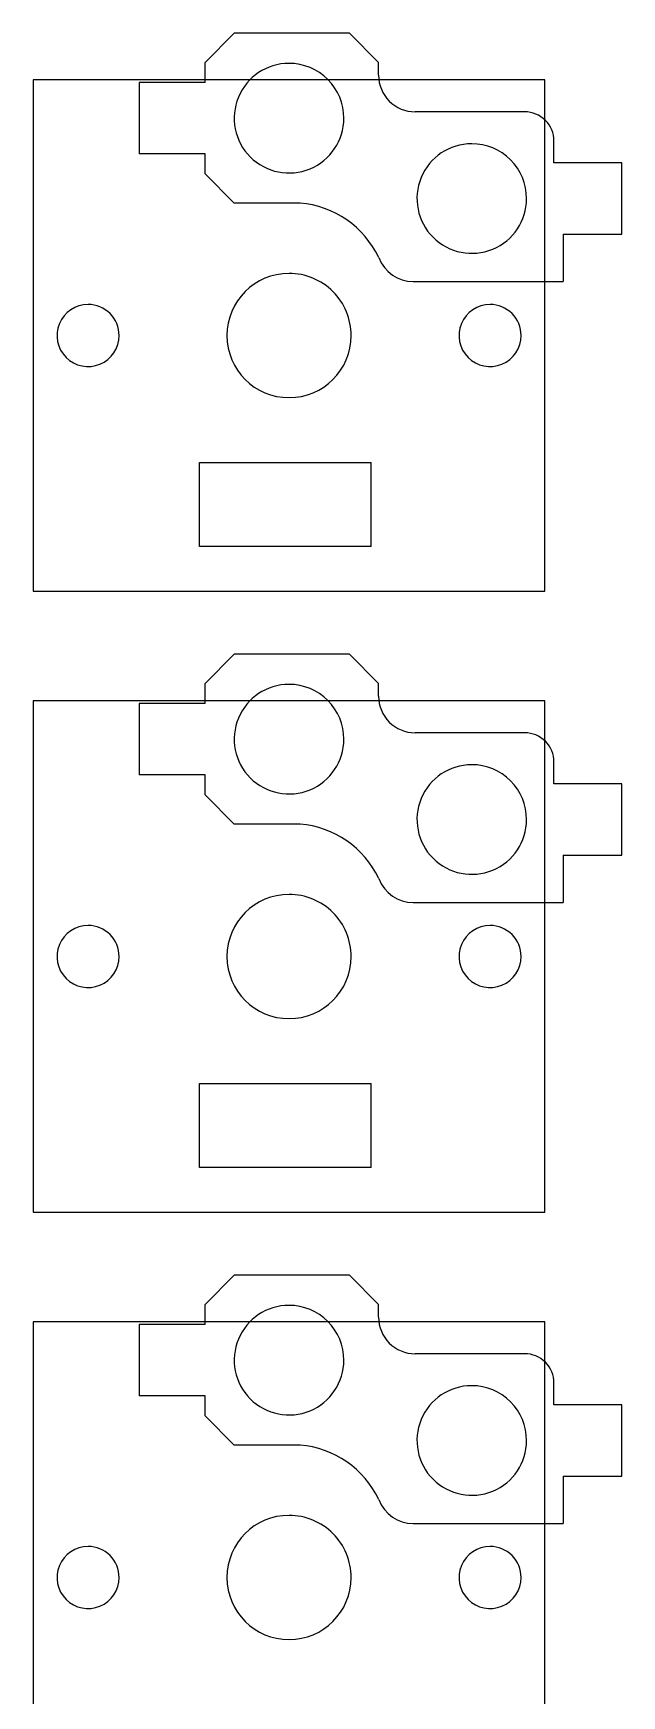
# Model space of a CAD drawing. Header units: millimetres. Extents: x 0 to 277, y 107 to 297.
# Drawn here: x 33.79 to 49.89, y 200.58 to 246.09 of the extents above; entities that cross this region are included whole.
import ezdxf

# ---------------------------------------------------------------- set-up
doc = ezdxf.new("R2010")
doc.units = ezdxf.units.MM
doc.layers.add('Layer_1', color=7, linetype='CONTINUOUS')

msp = doc.modelspace()

# ---------------------------------------------------------------- linework, layer by layer
at = {"layer": 'Layer_1', "color": 7}
for points in [[(39.2894, 246.0906), (38.4894, 245.2906)], [(42.4394, 246.0906), (39.2894, 246.0906)], [(42.4394, 246.0906), (43.2394, 245.2906)], [(38.4894, 244.7406), (38.4894, 245.2906)], [(43.2394, 244.9406), (43.2394, 245.2906)], [(36.6854, 244.7406), (36.6854, 242.7906)], [(38.4894, 244.7406), (36.6854, 244.7406)], [(47.2394, 243.9406), (44.2394, 243.9406)], [(48.0394, 242.5406), (48.0394, 243.1406)], [(38.4894, 242.7906), (36.6854, 242.7906)], [(38.4894, 242.2406), (38.4894, 242.7906)], [(38.4894, 242.2406), (39.2894, 241.4406)], [(49.8934, 242.5406), (48.0394, 242.5406)], [(49.8934, 240.5906), (49.8934, 242.5406)], [(41.0894, 241.4406), (39.2894, 241.4406)], [(48.2934, 240.5906), (48.2934, 239.9906)], [(48.2934, 240.5906), (49.8934, 240.5906)], [(48.2934, 239.9906), (48.2934, 239.2906)], [(44.1894, 239.2906), (48.2934, 239.2906)], [(38.3394, 234.3406), (43.0394, 234.3406)], [(38.3394, 232.0406), (38.3394, 234.3406)], [(43.0394, 232.0406), (43.0394, 234.3406)], [(43.0394, 232.0406), (38.3394, 232.0406)], [(39.2894, 229.0906), (38.4894, 228.2906)], [(42.4394, 229.0906), (39.2894, 229.0906)], [(42.4394, 229.0906), (43.2394, 228.2906)], [(38.4894, 227.7406), (38.4894, 228.2906)], [(43.2394, 227.9406), (43.2394, 228.2906)], [(36.6854, 227.7406), (36.6854, 225.7906)], [(38.4894, 227.7406), (36.6854, 227.7406)], [(47.2394, 226.9406), (44.2394, 226.9406)], [(38.4894, 225.7906), (36.6854, 225.7906)], [(38.4894, 225.2406), (38.4894, 225.7906)], [(48.0394, 225.5406), (48.0394, 226.1406)], [(49.8934, 225.5406), (48.0394, 225.5406)], [(49.8934, 223.5906), (49.8934, 225.5406)], [(38.4894, 225.2406), (39.2894, 224.4406)], [(41.0894, 224.4406), (39.2894, 224.4406)], [(48.2934, 223.5906), (48.2934, 222.9906)], [(48.2934, 223.5906), (49.8934, 223.5906)], [(48.2934, 222.9906), (48.2934, 222.2906)], [(44.1894, 222.2906), (48.2934, 222.2906)], [(38.3394, 217.3406), (43.0394, 217.3406)], [(38.3394, 215.0406), (38.3394, 217.3406)], [(43.0394, 215.0406), (43.0394, 217.3406)], [(43.0394, 215.0406), (38.3394, 215.0406)], [(39.2894, 212.0906), (38.4894, 211.2906)], [(42.4394, 212.0906), (39.2894, 212.0906)], [(42.4394, 212.0906), (43.2394, 211.2906)], [(38.4894, 210.7406), (38.4894, 211.2906)], [(43.2394, 210.9406), (43.2394, 211.2906)], [(36.6854, 210.7406), (36.6854, 208.7906)], [(38.4894, 210.7406), (36.6854, 210.7406)], [(47.2394, 209.9406), (44.2394, 209.9406)], [(48.0394, 208.5406), (48.0394, 209.1406)], [(38.4894, 208.7906), (36.6854, 208.7906)], [(38.4894, 208.2406), (38.4894, 208.7906)], [(49.8934, 208.5406), (48.0394, 208.5406)], [(49.8934, 206.5906), (49.8934, 208.5406)], [(38.4894, 208.2406), (39.2894, 207.4406)], [(41.0894, 207.4406), (39.2894, 207.4406)], [(48.2934, 206.5906), (48.2934, 205.9906)], [(48.2934, 206.5906), (49.8934, 206.5906)], [(48.2934, 205.9906), (48.2934, 205.2906)], [(44.1894, 205.2906), (48.2934, 205.2906)]]:
    msp.add_lwpolyline(points, dxfattribs=at)
for points in [[(40.789401, 245.265599)], [(40.789401, 245.265599)], [(40.789401, 245.265599)], [(33.7894, 230.8156), (47.7894, 230.8156), (47.7894, 244.8156), (33.7894, 244.8156)], [(45.789401, 243.065602)], [(45.789401, 243.065602)], [(45.789401, 243.065602)], [(40.789401, 239.515602)], [(40.789401, 239.515602)], [(40.789401, 239.515602)], [(35.289401, 238.665602)], [(35.289401, 238.665602)], [(35.289401, 238.665602)], [(46.289401, 238.665602)], [(46.289401, 238.665602)], [(46.289401, 238.665602)], [(40.789401, 228.265599)], [(40.789401, 228.265599)], [(40.789401, 228.265599)], [(33.7894, 213.8156), (47.7894, 213.8156), (47.7894, 227.8156), (33.7894, 227.8156)], [(45.789401, 226.065602)], [(45.789401, 226.065602)], [(45.789401, 226.065602)], [(40.789401, 222.515602)], [(40.789401, 222.515602)], [(40.789401, 222.515602)], [(35.289401, 221.665602)], [(35.289401, 221.665602)], [(35.289401, 221.665602)], [(46.289401, 221.665602)], [(46.289401, 221.665602)], [(46.289401, 221.665602)], [(40.789401, 211.265599)], [(40.789401, 211.265599)], [(40.789401, 211.265599)], [(33.7894, 196.8156), (47.7894, 196.8156), (47.7894, 210.8156), (33.7894, 210.8156)], [(45.789401, 209.065602)], [(45.789401, 209.065602)], [(45.789401, 209.065602)], [(40.789401, 205.5156)], [(40.789401, 205.5156)], [(40.789401, 205.5156)], [(35.289401, 204.6656)], [(35.289401, 204.6656)], [(35.289401, 204.6656)], [(46.289401, 204.6656)], [(46.289401, 204.6656)], [(46.289401, 204.6656)]]:
    msp.add_lwpolyline(points, close=True, dxfattribs=at)
for points in [[(40.789401, 245.265599), (40.182708, 245.265599), (39.635753, 244.900136), (39.403582, 244.339624)], [(40.789401, 245.265599), (40.182708, 245.265599), (39.635753, 244.900136), (39.403582, 244.339624)], [(40.789401, 245.265599), (40.182708, 245.265599), (39.635753, 244.900136), (39.403582, 244.339624)], [(41.850061, 244.826259), (41.568757, 245.107564), (41.187226, 245.265599), (40.789401, 245.265599)], [(41.850061, 244.826259), (41.568757, 245.107564), (41.187226, 245.265599), (40.789401, 245.265599)], [(41.850061, 244.826259), (41.568757, 245.107564), (41.187226, 245.265599), (40.789401, 245.265599)], [(43.2394, 244.9406), (43.2394, 244.675384), (43.344757, 244.42103), (43.532293, 244.233493)], [(42.289401, 243.765599), (42.289401, 244.163424), (42.131366, 244.544955), (41.850061, 244.826259)], [(42.289401, 243.765599), (42.289401, 244.163424), (42.131366, 244.544955), (41.850061, 244.826259)], [(42.289401, 243.765599), (42.289401, 244.163424), (42.131366, 244.544955), (41.850061, 244.826259)], [(39.403582, 244.339624), (39.17141, 243.779113), (39.299744, 243.133936), (39.728741, 242.704939)], [(39.403582, 244.339624), (39.17141, 243.779113), (39.299744, 243.133936), (39.728741, 242.704939)], [(39.403582, 244.339624), (39.17141, 243.779113), (39.299744, 243.133936), (39.728741, 242.704939)], [(43.532293, 244.233493), (43.71983, 244.045957), (43.974184, 243.9406), (44.2394, 243.9406)], [(41.363426, 242.37978), (41.923938, 242.611951), (42.289401, 243.158906), (42.289401, 243.765599)], [(41.363426, 242.37978), (41.923938, 242.611951), (42.289401, 243.158906), (42.289401, 243.765599)], [(41.363426, 242.37978), (41.923938, 242.611951), (42.289401, 243.158906), (42.289401, 243.765599)], [(47.805085, 243.706285), (47.655056, 243.856315), (47.451573, 243.9406), (47.2394, 243.9406)], [(48.0394, 243.1406), (48.0394, 243.352773), (47.955115, 243.556256), (47.805085, 243.706285)], [(45.789401, 243.065602), (45.182708, 243.065602), (44.635753, 242.700139), (44.403582, 242.139627)], [(45.789401, 243.065602), (45.182708, 243.065602), (44.635753, 242.700139), (44.403582, 242.139627)], [(45.789401, 243.065602), (45.182708, 243.065602), (44.635753, 242.700139), (44.403582, 242.139627)], [(46.850061, 242.626262), (46.568757, 242.907567), (46.187226, 243.065602), (45.789401, 243.065602)], [(46.850061, 242.626262), (46.568757, 242.907567), (46.187226, 243.065602), (45.789401, 243.065602)], [(46.850061, 242.626262), (46.568757, 242.907567), (46.187226, 243.065602), (45.789401, 243.065602)], [(39.728741, 242.704939), (40.157738, 242.275942), (40.802915, 242.147608), (41.363426, 242.37978)], [(39.728741, 242.704939), (40.157738, 242.275942), (40.802915, 242.147608), (41.363426, 242.37978)], [(39.728741, 242.704939), (40.157738, 242.275942), (40.802915, 242.147608), (41.363426, 242.37978)], [(47.289401, 241.565602), (47.289401, 241.963427), (47.131366, 242.344958), (46.850061, 242.626262)], [(47.289401, 241.565602), (47.289401, 241.963427), (47.131366, 242.344958), (46.850061, 242.626262)], [(47.289401, 241.565602), (47.289401, 241.963427), (47.131366, 242.344958), (46.850061, 242.626262)], [(44.403582, 242.139627), (44.17141, 241.579116), (44.299744, 240.933939), (44.728741, 240.504942)], [(44.403582, 242.139627), (44.17141, 241.579116), (44.299744, 240.933939), (44.728741, 240.504942)], [(44.403582, 242.139627), (44.17141, 241.579116), (44.299744, 240.933939), (44.728741, 240.504942)], [(43.2448, 239.9486), (42.843773, 240.794688), (42.02251, 241.363179), (41.0894, 241.4406)], [(46.363426, 240.179783), (46.923938, 240.411954), (47.289401, 240.958909), (47.289401, 241.565602)], [(46.363426, 240.179783), (46.923938, 240.411954), (47.289401, 240.958909), (47.289401, 241.565602)], [(46.363426, 240.179783), (46.923938, 240.411954), (47.289401, 240.958909), (47.289401, 241.565602)], [(44.728741, 240.504942), (45.157738, 240.075945), (45.802915, 239.947611), (46.363426, 240.179783)], [(44.728741, 240.504942), (45.157738, 240.075945), (45.802915, 239.947611), (46.363426, 240.179783)], [(44.728741, 240.504942), (45.157738, 240.075945), (45.802915, 239.947611), (46.363426, 240.179783)], [(43.2497, 239.9486), (43.393479, 239.553544), (43.768994, 239.2906), (44.1894, 239.2906)], [(40.789401, 239.515602), (39.850517, 239.515602), (39.089401, 238.754486), (39.089401, 237.815602)], [(40.789401, 239.515602), (39.850517, 239.515602), (39.089401, 238.754486), (39.089401, 237.815602)], [(40.789401, 239.515602), (39.850517, 239.515602), (39.089401, 238.754486), (39.089401, 237.815602)], [(41.991483, 239.017684), (41.672671, 239.336495), (41.240269, 239.515602), (40.789401, 239.515602)], [(41.991483, 239.017684), (41.672671, 239.336495), (41.240269, 239.515602), (40.789401, 239.515602)], [(41.991483, 239.017684), (41.672671, 239.336495), (41.240269, 239.515602), (40.789401, 239.515602)], [(42.489401, 237.815602), (42.489401, 238.26647), (42.310294, 238.698872), (41.991483, 239.017684)], [(42.489401, 237.815602), (42.489401, 238.26647), (42.310294, 238.698872), (41.991483, 239.017684)], [(42.489401, 237.815602), (42.489401, 238.26647), (42.310294, 238.698872), (41.991483, 239.017684)], [(35.289401, 238.665602), (34.945608, 238.665602), (34.635667, 238.458506), (34.504103, 238.140883)], [(35.289401, 238.665602), (34.945608, 238.665602), (34.635667, 238.458506), (34.504103, 238.140883)], [(35.289401, 238.665602), (34.945608, 238.665602), (34.635667, 238.458506), (34.504103, 238.140883)], [(35.890442, 238.416643), (35.731036, 238.576049), (35.514835, 238.665602), (35.289401, 238.665602)], [(35.890442, 238.416643), (35.731036, 238.576049), (35.514835, 238.665602), (35.289401, 238.665602)], [(35.890442, 238.416643), (35.731036, 238.576049), (35.514835, 238.665602), (35.289401, 238.665602)], [(46.289401, 238.665602), (45.945608, 238.665602), (45.635667, 238.458506), (45.504103, 238.140883)], [(46.289401, 238.665602), (45.945608, 238.665602), (45.635667, 238.458506), (45.504103, 238.140883)], [(46.289401, 238.665602), (45.945608, 238.665602), (45.635667, 238.458506), (45.504103, 238.140883)], [(46.890442, 238.416643), (46.731036, 238.576049), (46.514835, 238.665602), (46.289401, 238.665602)], [(46.890442, 238.416643), (46.731036, 238.576049), (46.514835, 238.665602), (46.289401, 238.665602)], [(46.890442, 238.416643), (46.731036, 238.576049), (46.514835, 238.665602), (46.289401, 238.665602)], [(34.504103, 238.140883), (34.37254, 237.82326), (34.445262, 237.45766), (34.68836, 237.214561)], [(34.504103, 238.140883), (34.37254, 237.82326), (34.445262, 237.45766), (34.68836, 237.214561)], [(34.504103, 238.140883), (34.37254, 237.82326), (34.445262, 237.45766), (34.68836, 237.214561)], [(36.139401, 237.815602), (36.139401, 238.041036), (36.049848, 238.257237), (35.890442, 238.416643)], [(36.139401, 237.815602), (36.139401, 238.041036), (36.049848, 238.257237), (35.890442, 238.416643)], [(36.139401, 237.815602), (36.139401, 238.041036), (36.049848, 238.257237), (35.890442, 238.416643)], [(45.504103, 238.140883), (45.37254, 237.82326), (45.445262, 237.45766), (45.68836, 237.214561)], [(45.504103, 238.140883), (45.37254, 237.82326), (45.445262, 237.45766), (45.68836, 237.214561)], [(45.504103, 238.140883), (45.37254, 237.82326), (45.445262, 237.45766), (45.68836, 237.214561)], [(47.139401, 237.815602), (47.139401, 238.041036), (47.049848, 238.257237), (46.890442, 238.416643)], [(47.139401, 237.815602), (47.139401, 238.041036), (47.049848, 238.257237), (46.890442, 238.416643)], [(47.139401, 237.815602), (47.139401, 238.041036), (47.049848, 238.257237), (46.890442, 238.416643)], [(35.614682, 237.030304), (35.932305, 237.161868), (36.139401, 237.471809), (36.139401, 237.815602)], [(35.614682, 237.030304), (35.932305, 237.161868), (36.139401, 237.471809), (36.139401, 237.815602)], [(35.614682, 237.030304), (35.932305, 237.161868), (36.139401, 237.471809), (36.139401, 237.815602)], [(39.089401, 237.815602), (39.089401, 236.876718), (39.850517, 236.115602), (40.789401, 236.115602)], [(39.089401, 237.815602), (39.089401, 236.876718), (39.850517, 236.115602), (40.789401, 236.115602)], [(39.089401, 237.815602), (39.089401, 236.876718), (39.850517, 236.115602), (40.789401, 236.115602)], [(40.789401, 236.115602), (41.728285, 236.115602), (42.489401, 236.876718), (42.489401, 237.815602)], [(40.789401, 236.115602), (41.728285, 236.115602), (42.489401, 236.876718), (42.489401, 237.815602)], [(40.789401, 236.115602), (41.728285, 236.115602), (42.489401, 236.876718), (42.489401, 237.815602)], [(46.614682, 237.030304), (46.932305, 237.161868), (47.139401, 237.471809), (47.139401, 237.815602)], [(46.614682, 237.030304), (46.932305, 237.161868), (47.139401, 237.471809), (47.139401, 237.815602)], [(46.614682, 237.030304), (46.932305, 237.161868), (47.139401, 237.471809), (47.139401, 237.815602)], [(34.68836, 237.214561), (34.931459, 236.971463), (35.297059, 236.898741), (35.614682, 237.030304)], [(34.68836, 237.214561), (34.931459, 236.971463), (35.297059, 236.898741), (35.614682, 237.030304)], [(34.68836, 237.214561), (34.931459, 236.971463), (35.297059, 236.898741), (35.614682, 237.030304)], [(45.68836, 237.214561), (45.931459, 236.971463), (46.297059, 236.898741), (46.614682, 237.030304)], [(45.68836, 237.214561), (45.931459, 236.971463), (46.297059, 236.898741), (46.614682, 237.030304)], [(45.68836, 237.214561), (45.931459, 236.971463), (46.297059, 236.898741), (46.614682, 237.030304)], [(40.789401, 228.265599), (40.182708, 228.265599), (39.635753, 227.900136), (39.403582, 227.339624)], [(40.789401, 228.265599), (40.182708, 228.265599), (39.635753, 227.900136), (39.403582, 227.339624)], [(40.789401, 228.265599), (40.182708, 228.265599), (39.635753, 227.900136), (39.403582, 227.339624)], [(41.850061, 227.826259), (41.568757, 228.107564), (41.187226, 228.265599), (40.789401, 228.265599)], [(41.850061, 227.826259), (41.568757, 228.107564), (41.187226, 228.265599), (40.789401, 228.265599)], [(41.850061, 227.826259), (41.568757, 228.107564), (41.187226, 228.265599), (40.789401, 228.265599)], [(42.289401, 226.765599), (42.289401, 227.163424), (42.131366, 227.544955), (41.850061, 227.826259)], [(42.289401, 226.765599), (42.289401, 227.163424), (42.131366, 227.544955), (41.850061, 227.826259)], [(42.289401, 226.765599), (42.289401, 227.163424), (42.131366, 227.544955), (41.850061, 227.826259)], [(43.2394, 227.9406), (43.2394, 227.675384), (43.344757, 227.42103), (43.532293, 227.233493)], [(39.403582, 227.339624), (39.17141, 226.779113), (39.299744, 226.133936), (39.728741, 225.704939)], [(39.403582, 227.339624), (39.17141, 226.779113), (39.299744, 226.133936), (39.728741, 225.704939)], [(39.403582, 227.339624), (39.17141, 226.779113), (39.299744, 226.133936), (39.728741, 225.704939)], [(43.532293, 227.233493), (43.71983, 227.045957), (43.974184, 226.9406), (44.2394, 226.9406)], [(41.363426, 225.37978), (41.923938, 225.611951), (42.289401, 226.158906), (42.289401, 226.765599)], [(41.363426, 225.37978), (41.923938, 225.611951), (42.289401, 226.158906), (42.289401, 226.765599)], [(41.363426, 225.37978), (41.923938, 225.611951), (42.289401, 226.158906), (42.289401, 226.765599)], [(47.805085, 226.706285), (47.655056, 226.856315), (47.451573, 226.9406), (47.2394, 226.9406)], [(48.0394, 226.1406), (48.0394, 226.352773), (47.955115, 226.556256), (47.805085, 226.706285)], [(45.789401, 226.065602), (45.182708, 226.065602), (44.635753, 225.700139), (44.403582, 225.139627)], [(45.789401, 226.065602), (45.182708, 226.065602), (44.635753, 225.700139), (44.403582, 225.139627)], [(45.789401, 226.065602), (45.182708, 226.065602), (44.635753, 225.700139), (44.403582, 225.139627)], [(46.850061, 225.626262), (46.568757, 225.907567), (46.187226, 226.065602), (45.789401, 226.065602)], [(46.850061, 225.626262), (46.568757, 225.907567), (46.187226, 226.065602), (45.789401, 226.065602)], [(46.850061, 225.626262), (46.568757, 225.907567), (46.187226, 226.065602), (45.789401, 226.065602)], [(39.728741, 225.704939), (40.157738, 225.275942), (40.802915, 225.147608), (41.363426, 225.37978)], [(39.728741, 225.704939), (40.157738, 225.275942), (40.802915, 225.147608), (41.363426, 225.37978)], [(39.728741, 225.704939), (40.157738, 225.275942), (40.802915, 225.147608), (41.363426, 225.37978)], [(47.289401, 224.565602), (47.289401, 224.963427), (47.131366, 225.344958), (46.850061, 225.626262)], [(47.289401, 224.565602), (47.289401, 224.963427), (47.131366, 225.344958), (46.850061, 225.626262)], [(47.289401, 224.565602), (47.289401, 224.963427), (47.131366, 225.344958), (46.850061, 225.626262)], [(44.403582, 225.139627), (44.17141, 224.579116), (44.299744, 223.933939), (44.728741, 223.504942)], [(44.403582, 225.139627), (44.17141, 224.579116), (44.299744, 223.933939), (44.728741, 223.504942)], [(44.403582, 225.139627), (44.17141, 224.579116), (44.299744, 223.933939), (44.728741, 223.504942)], [(43.2448, 222.9486), (42.843773, 223.794688), (42.02251, 224.363179), (41.0894, 224.4406)], [(46.363426, 223.179783), (46.923938, 223.411954), (47.289401, 223.958909), (47.289401, 224.565602)], [(46.363426, 223.179783), (46.923938, 223.411954), (47.289401, 223.958909), (47.289401, 224.565602)], [(46.363426, 223.179783), (46.923938, 223.411954), (47.289401, 223.958909), (47.289401, 224.565602)], [(44.728741, 223.504942), (45.157738, 223.075945), (45.802915, 222.947611), (46.363426, 223.179783)], [(44.728741, 223.504942), (45.157738, 223.075945), (45.802915, 222.947611), (46.363426, 223.179783)], [(44.728741, 223.504942), (45.157738, 223.075945), (45.802915, 222.947611), (46.363426, 223.179783)], [(43.2497, 222.9486), (43.393479, 222.553544), (43.768994, 222.2906), (44.1894, 222.2906)], [(40.789401, 222.515602), (39.850517, 222.515602), (39.089401, 221.754486), (39.089401, 220.815602)], [(40.789401, 222.515602), (39.850517, 222.515602), (39.089401, 221.754486), (39.089401, 220.815602)], [(40.789401, 222.515602), (39.850517, 222.515602), (39.089401, 221.754486), (39.089401, 220.815602)], [(41.991483, 222.017684), (41.672671, 222.336495), (41.240269, 222.515602), (40.789401, 222.515602)], [(41.991483, 222.017684), (41.672671, 222.336495), (41.240269, 222.515602), (40.789401, 222.515602)], [(41.991483, 222.017684), (41.672671, 222.336495), (41.240269, 222.515602), (40.789401, 222.515602)], [(35.289401, 221.665602), (34.945608, 221.665602), (34.635667, 221.458506), (34.504103, 221.140883)], [(35.289401, 221.665602), (34.945608, 221.665602), (34.635667, 221.458506), (34.504103, 221.140883)], [(35.289401, 221.665602), (34.945608, 221.665602), (34.635667, 221.458506), (34.504103, 221.140883)], [(35.890442, 221.416643), (35.731036, 221.576049), (35.514835, 221.665602), (35.289401, 221.665602)], [(35.890442, 221.416643), (35.731036, 221.576049), (35.514835, 221.665602), (35.289401, 221.665602)], [(35.890442, 221.416643), (35.731036, 221.576049), (35.514835, 221.665602), (35.289401, 221.665602)], [(42.489401, 220.815602), (42.489401, 221.26647), (42.310294, 221.698872), (41.991483, 222.017684)], [(42.489401, 220.815602), (42.489401, 221.26647), (42.310294, 221.698872), (41.991483, 222.017684)], [(42.489401, 220.815602), (42.489401, 221.26647), (42.310294, 221.698872), (41.991483, 222.017684)], [(46.289401, 221.665602), (45.945608, 221.665602), (45.635667, 221.458506), (45.504103, 221.140883)], [(46.289401, 221.665602), (45.945608, 221.665602), (45.635667, 221.458506), (45.504103, 221.140883)], [(46.289401, 221.665602), (45.945608, 221.665602), (45.635667, 221.458506), (45.504103, 221.140883)], [(46.890442, 221.416643), (46.731036, 221.576049), (46.514835, 221.665602), (46.289401, 221.665602)], [(46.890442, 221.416643), (46.731036, 221.576049), (46.514835, 221.665602), (46.289401, 221.665602)], [(46.890442, 221.416643), (46.731036, 221.576049), (46.514835, 221.665602), (46.289401, 221.665602)], [(36.139401, 220.815602), (36.139401, 221.041036), (36.049848, 221.257237), (35.890442, 221.416643)], [(36.139401, 220.815602), (36.139401, 221.041036), (36.049848, 221.257237), (35.890442, 221.416643)], [(36.139401, 220.815602), (36.139401, 221.041036), (36.049848, 221.257237), (35.890442, 221.416643)], [(47.139401, 220.815602), (47.139401, 221.041036), (47.049848, 221.257237), (46.890442, 221.416643)], [(47.139401, 220.815602), (47.139401, 221.041036), (47.049848, 221.257237), (46.890442, 221.416643)], [(47.139401, 220.815602), (47.139401, 221.041036), (47.049848, 221.257237), (46.890442, 221.416643)], [(34.504103, 221.140883), (34.37254, 220.82326), (34.445262, 220.45766), (34.68836, 220.214561)], [(34.504103, 221.140883), (34.37254, 220.82326), (34.445262, 220.45766), (34.68836, 220.214561)], [(34.504103, 221.140883), (34.37254, 220.82326), (34.445262, 220.45766), (34.68836, 220.214561)], [(35.614682, 220.030304), (35.932305, 220.161868), (36.139401, 220.471809), (36.139401, 220.815602)], [(35.614682, 220.030304), (35.932305, 220.161868), (36.139401, 220.471809), (36.139401, 220.815602)], [(35.614682, 220.030304), (35.932305, 220.161868), (36.139401, 220.471809), (36.139401, 220.815602)], [(39.089401, 220.815602), (39.089401, 219.876718), (39.850517, 219.115602), (40.789401, 219.115602)], [(39.089401, 220.815602), (39.089401, 219.876718), (39.850517, 219.115602), (40.789401, 219.115602)], [(39.089401, 220.815602), (39.089401, 219.876718), (39.850517, 219.115602), (40.789401, 219.115602)], [(40.789401, 219.115602), (41.728285, 219.115602), (42.489401, 219.876718), (42.489401, 220.815602)], [(40.789401, 219.115602), (41.728285, 219.115602), (42.489401, 219.876718), (42.489401, 220.815602)], [(40.789401, 219.115602), (41.728285, 219.115602), (42.489401, 219.876718), (42.489401, 220.815602)], [(45.504103, 221.140883), (45.37254, 220.82326), (45.445262, 220.45766), (45.68836, 220.214561)], [(45.504103, 221.140883), (45.37254, 220.82326), (45.445262, 220.45766), (45.68836, 220.214561)], [(45.504103, 221.140883), (45.37254, 220.82326), (45.445262, 220.45766), (45.68836, 220.214561)], [(46.614682, 220.030304), (46.932305, 220.161868), (47.139401, 220.471809), (47.139401, 220.815602)], [(46.614682, 220.030304), (46.932305, 220.161868), (47.139401, 220.471809), (47.139401, 220.815602)], [(46.614682, 220.030304), (46.932305, 220.161868), (47.139401, 220.471809), (47.139401, 220.815602)], [(34.68836, 220.214561), (34.931459, 219.971463), (35.297059, 219.898741), (35.614682, 220.030304)], [(34.68836, 220.214561), (34.931459, 219.971463), (35.297059, 219.898741), (35.614682, 220.030304)], [(34.68836, 220.214561), (34.931459, 219.971463), (35.297059, 219.898741), (35.614682, 220.030304)], [(45.68836, 220.214561), (45.931459, 219.971463), (46.297059, 219.898741), (46.614682, 220.030304)], [(45.68836, 220.214561), (45.931459, 219.971463), (46.297059, 219.898741), (46.614682, 220.030304)], [(45.68836, 220.214561), (45.931459, 219.971463), (46.297059, 219.898741), (46.614682, 220.030304)], [(40.789401, 211.265599), (40.182708, 211.265599), (39.635753, 210.900136), (39.403582, 210.339624)], [(40.789401, 211.265599), (40.182708, 211.265599), (39.635753, 210.900136), (39.403582, 210.339624)], [(40.789401, 211.265599), (40.182708, 211.265599), (39.635753, 210.900136), (39.403582, 210.339624)], [(41.850061, 210.826259), (41.568757, 211.107564), (41.187226, 211.265599), (40.789401, 211.265599)], [(41.850061, 210.826259), (41.568757, 211.107564), (41.187226, 211.265599), (40.789401, 211.265599)], [(41.850061, 210.826259), (41.568757, 211.107564), (41.187226, 211.265599), (40.789401, 211.265599)], [(42.289401, 209.765599), (42.289401, 210.163424), (42.131366, 210.544955), (41.850061, 210.826259)], [(42.289401, 209.765599), (42.289401, 210.163424), (42.131366, 210.544955), (41.850061, 210.826259)], [(42.289401, 209.765599), (42.289401, 210.163424), (42.131366, 210.544955), (41.850061, 210.826259)], [(43.2394, 210.9406), (43.2394, 210.675384), (43.344757, 210.42103), (43.532293, 210.233493)], [(39.403582, 210.339624), (39.17141, 209.779113), (39.299744, 209.133936), (39.728741, 208.704939)], [(39.403582, 210.339624), (39.17141, 209.779113), (39.299744, 209.133936), (39.728741, 208.704939)], [(39.403582, 210.339624), (39.17141, 209.779113), (39.299744, 209.133936), (39.728741, 208.704939)], [(43.532293, 210.233493), (43.71983, 210.045957), (43.974184, 209.9406), (44.2394, 209.9406)], [(47.805085, 209.706285), (47.655056, 209.856315), (47.451573, 209.9406), (47.2394, 209.9406)], [(41.363426, 208.37978), (41.923938, 208.611951), (42.289401, 209.158906), (42.289401, 209.765599)], [(41.363426, 208.37978), (41.923938, 208.611951), (42.289401, 209.158906), (42.289401, 209.765599)], [(41.363426, 208.37978), (41.923938, 208.611951), (42.289401, 209.158906), (42.289401, 209.765599)], [(48.0394, 209.1406), (48.0394, 209.352773), (47.955115, 209.556256), (47.805085, 209.706285)], [(45.789401, 209.065602), (45.182708, 209.065602), (44.635753, 208.700139), (44.403582, 208.139627)], [(45.789401, 209.065602), (45.182708, 209.065602), (44.635753, 208.700139), (44.403582, 208.139627)], [(45.789401, 209.065602), (45.182708, 209.065602), (44.635753, 208.700139), (44.403582, 208.139627)], [(46.850061, 208.626262), (46.568757, 208.907567), (46.187226, 209.065602), (45.789401, 209.065602)], [(46.850061, 208.626262), (46.568757, 208.907567), (46.187226, 209.065602), (45.789401, 209.065602)], [(46.850061, 208.626262), (46.568757, 208.907567), (46.187226, 209.065602), (45.789401, 209.065602)], [(39.728741, 208.704939), (40.157738, 208.275942), (40.802915, 208.147608), (41.363426, 208.37978)], [(39.728741, 208.704939), (40.157738, 208.275942), (40.802915, 208.147608), (41.363426, 208.37978)], [(39.728741, 208.704939), (40.157738, 208.275942), (40.802915, 208.147608), (41.363426, 208.37978)], [(47.289401, 207.565602), (47.289401, 207.963427), (47.131366, 208.344958), (46.850061, 208.626262)], [(47.289401, 207.565602), (47.289401, 207.963427), (47.131366, 208.344958), (46.850061, 208.626262)], [(47.289401, 207.565602), (47.289401, 207.963427), (47.131366, 208.344958), (46.850061, 208.626262)], [(44.403582, 208.139627), (44.17141, 207.579116), (44.299744, 206.933939), (44.728741, 206.504942)], [(44.403582, 208.139627), (44.17141, 207.579116), (44.299744, 206.933939), (44.728741, 206.504942)], [(44.403582, 208.139627), (44.17141, 207.579116), (44.299744, 206.933939), (44.728741, 206.504942)], [(46.363426, 206.179783), (46.923938, 206.411954), (47.289401, 206.958909), (47.289401, 207.565602)], [(46.363426, 206.179783), (46.923938, 206.411954), (47.289401, 206.958909), (47.289401, 207.565602)], [(46.363426, 206.179783), (46.923938, 206.411954), (47.289401, 206.958909), (47.289401, 207.565602)], [(43.2448, 205.9486), (42.843773, 206.794688), (42.02251, 207.363179), (41.0894, 207.4406)], [(44.728741, 206.504942), (45.157738, 206.075945), (45.802915, 205.947611), (46.363426, 206.179783)], [(44.728741, 206.504942), (45.157738, 206.075945), (45.802915, 205.947611), (46.363426, 206.179783)], [(44.728741, 206.504942), (45.157738, 206.075945), (45.802915, 205.947611), (46.363426, 206.179783)], [(43.2497, 205.9486), (43.393479, 205.553544), (43.768994, 205.2906), (44.1894, 205.2906)], [(40.789401, 205.5156), (39.850517, 205.5156), (39.089401, 204.754484), (39.089401, 203.8156)], [(40.789401, 205.5156), (39.850517, 205.5156), (39.089401, 204.754484), (39.089401, 203.8156)], [(40.789401, 205.5156), (39.850517, 205.5156), (39.089401, 204.754484), (39.089401, 203.8156)], [(41.991483, 205.017682), (41.672671, 205.336493), (41.240269, 205.5156), (40.789401, 205.5156)], [(41.991483, 205.017682), (41.672671, 205.336493), (41.240269, 205.5156), (40.789401, 205.5156)], [(41.991483, 205.017682), (41.672671, 205.336493), (41.240269, 205.5156), (40.789401, 205.5156)], [(42.489401, 203.8156), (42.489401, 204.266468), (42.310294, 204.69887), (41.991483, 205.017682)], [(42.489401, 203.8156), (42.489401, 204.266468), (42.310294, 204.69887), (41.991483, 205.017682)], [(42.489401, 203.8156), (42.489401, 204.266468), (42.310294, 204.69887), (41.991483, 205.017682)], [(35.289401, 204.6656), (34.945608, 204.6656), (34.635667, 204.458504), (34.504103, 204.140881)], [(35.289401, 204.6656), (34.945608, 204.6656), (34.635667, 204.458504), (34.504103, 204.140881)], [(35.289401, 204.6656), (34.945608, 204.6656), (34.635667, 204.458504), (34.504103, 204.140881)], [(35.890442, 204.416641), (35.731036, 204.576047), (35.514835, 204.6656), (35.289401, 204.6656)], [(35.890442, 204.416641), (35.731036, 204.576047), (35.514835, 204.6656), (35.289401, 204.6656)], [(35.890442, 204.416641), (35.731036, 204.576047), (35.514835, 204.6656), (35.289401, 204.6656)], [(36.139401, 203.8156), (36.139401, 204.041034), (36.049848, 204.257235), (35.890442, 204.416641)], [(36.139401, 203.8156), (36.139401, 204.041034), (36.049848, 204.257235), (35.890442, 204.416641)], [(36.139401, 203.8156), (36.139401, 204.041034), (36.049848, 204.257235), (35.890442, 204.416641)], [(46.289401, 204.6656), (45.945608, 204.6656), (45.635667, 204.458504), (45.504103, 204.140881)], [(46.289401, 204.6656), (45.945608, 204.6656), (45.635667, 204.458504), (45.504103, 204.140881)], [(46.289401, 204.6656), (45.945608, 204.6656), (45.635667, 204.458504), (45.504103, 204.140881)], [(46.890442, 204.416641), (46.731036, 204.576047), (46.514835, 204.6656), (46.289401, 204.6656)], [(46.890442, 204.416641), (46.731036, 204.576047), (46.514835, 204.6656), (46.289401, 204.6656)], [(46.890442, 204.416641), (46.731036, 204.576047), (46.514835, 204.6656), (46.289401, 204.6656)], [(47.139401, 203.8156), (47.139401, 204.041034), (47.049848, 204.257235), (46.890442, 204.416641)], [(47.139401, 203.8156), (47.139401, 204.041034), (47.049848, 204.257235), (46.890442, 204.416641)], [(47.139401, 203.8156), (47.139401, 204.041034), (47.049848, 204.257235), (46.890442, 204.416641)], [(34.504103, 204.140881), (34.37254, 203.823258), (34.445262, 203.457658), (34.68836, 203.214559)], [(34.504103, 204.140881), (34.37254, 203.823258), (34.445262, 203.457658), (34.68836, 203.214559)], [(34.504103, 204.140881), (34.37254, 203.823258), (34.445262, 203.457658), (34.68836, 203.214559)], [(45.504103, 204.140881), (45.37254, 203.823258), (45.445262, 203.457658), (45.68836, 203.214559)], [(45.504103, 204.140881), (45.37254, 203.823258), (45.445262, 203.457658), (45.68836, 203.214559)], [(45.504103, 204.140881), (45.37254, 203.823258), (45.445262, 203.457658), (45.68836, 203.214559)], [(35.614682, 203.030302), (35.932305, 203.161866), (36.139401, 203.471807), (36.139401, 203.8156)], [(35.614682, 203.030302), (35.932305, 203.161866), (36.139401, 203.471807), (36.139401, 203.8156)], [(35.614682, 203.030302), (35.932305, 203.161866), (36.139401, 203.471807), (36.139401, 203.8156)], [(39.089401, 203.8156), (39.089401, 202.876716), (39.850517, 202.1156), (40.789401, 202.1156)], [(39.089401, 203.8156), (39.089401, 202.876716), (39.850517, 202.1156), (40.789401, 202.1156)], [(39.089401, 203.8156), (39.089401, 202.876716), (39.850517, 202.1156), (40.789401, 202.1156)], [(40.789401, 202.1156), (41.728285, 202.1156), (42.489401, 202.876716), (42.489401, 203.8156)], [(40.789401, 202.1156), (41.728285, 202.1156), (42.489401, 202.876716), (42.489401, 203.8156)], [(40.789401, 202.1156), (41.728285, 202.1156), (42.489401, 202.876716), (42.489401, 203.8156)], [(46.614682, 203.030302), (46.932305, 203.161866), (47.139401, 203.471807), (47.139401, 203.8156)], [(46.614682, 203.030302), (46.932305, 203.161866), (47.139401, 203.471807), (47.139401, 203.8156)], [(46.614682, 203.030302), (46.932305, 203.161866), (47.139401, 203.471807), (47.139401, 203.8156)], [(34.68836, 203.214559), (34.931459, 202.971461), (35.297059, 202.898739), (35.614682, 203.030302)], [(34.68836, 203.214559), (34.931459, 202.971461), (35.297059, 202.898739), (35.614682, 203.030302)], [(34.68836, 203.214559), (34.931459, 202.971461), (35.297059, 202.898739), (35.614682, 203.030302)], [(45.68836, 203.214559), (45.931459, 202.971461), (46.297059, 202.898739), (46.614682, 203.030302)], [(45.68836, 203.214559), (45.931459, 202.971461), (46.297059, 202.898739), (46.614682, 203.030302)], [(45.68836, 203.214559), (45.931459, 202.971461), (46.297059, 202.898739), (46.614682, 203.030302)]]:
    msp.add_open_spline(points, degree=3, dxfattribs=at)

doc.saveas('drawing.dxf')
